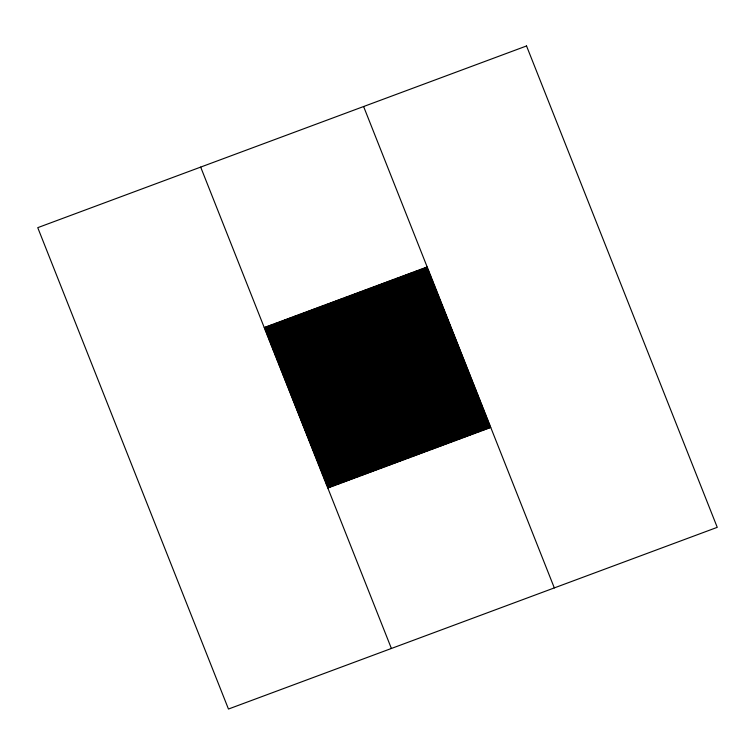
<?xml version="1.0" encoding="UTF-8"?>
<svg xmlns="http://www.w3.org/2000/svg" width="755" height="755" viewBox="0 0 755 755"><rect width="100%" height="100%" fill="white"/><g stroke="black" fill="none" stroke-linecap="round" stroke-linejoin="round"><path stroke-width="1.13" d="M264.25 327.557L427.179 266.987M264.75 328.802L427.679 268.242M265.241 330.058L428.17 269.497M265.741 331.313L428.67 270.752M266.241 332.568L429.161 271.998M266.732 333.823L429.661 273.253M267.232 335.078L430.161 274.509M267.723 336.324L430.652 275.764M268.223 337.579L431.152 277.019M268.723 338.835L431.652 278.274M269.214 340.09L432.143 279.52M269.714 341.345L432.643 280.775M270.214 342.6L433.134 282.03M270.705 343.846L433.634 283.285M271.205 345.101L434.134 284.541M271.696 346.356L434.625 285.796M272.196 347.611L435.125 287.042M272.697 348.867L435.626 288.297M273.187 350.122L436.116 289.552M273.688 351.368L436.616 290.807M274.188 352.623L437.107 292.062M274.678 353.878L437.607 293.317M275.179 355.133L438.108 294.563M275.669 356.388L438.598 295.818M276.17 357.643L439.099 297.074M276.67 358.889L439.599 298.329M277.161 360.144L440.089 299.584M277.661 361.4L440.59 300.839M278.161 362.655L441.08 302.085M278.652 363.91L441.581 303.34M279.152 365.165L442.081 304.595M279.643 366.411L442.572 305.85M280.143 367.666L443.072 307.106M280.643 368.921L443.572 308.361M281.134 370.176L444.063 309.607M281.634 371.432L444.563 310.862M282.134 372.677L445.054 312.117M282.625 373.933L445.554 313.372M283.125 375.188L446.054 314.627M283.616 376.443L446.545 315.883M284.116 377.698L447.045 317.128M284.616 378.953L447.545 318.384M285.107 380.199L448.036 319.639M285.607 381.454L448.536 320.894M286.107 382.709L449.027 322.149M286.598 383.965L449.527 323.395M287.098 385.22L450.027 324.65M287.589 386.475L450.518 325.905M288.089 387.721L451.018 327.16M288.589 388.976L451.518 328.416M289.08 390.231L452.009 329.671M289.58 391.486L452.509 330.916M290.08 392.742L453 332.172M290.571 393.997L453.5 333.427M291.071 395.243L454 334.682M291.562 396.498L454.491 335.937M292.062 397.753L454.991 337.192M292.562 399.008L455.491 338.438M293.053 400.263L455.982 339.693M293.553 401.518L456.482 340.949M294.054 402.764L456.973 342.204M294.544 404.019L457.473 343.459M295.045 405.275L457.974 344.714M295.535 406.53L458.464 345.96M296.036 407.785L458.964 347.215M296.536 409.04L459.465 348.47M297.026 410.286L459.955 349.725M297.527 411.541L460.456 350.981M298.027 412.796L460.946 352.236M298.518 414.051L461.447 353.482M299.018 415.307L461.947 354.737M299.509 416.562L462.438 355.992M300.009 417.808L462.938 357.247M300.509 419.063L463.438 358.502M301 420.318L463.929 359.757M301.5 421.573L464.429 361.003M302 422.828L464.92 362.258M302.491 424.084L465.42 363.514M302.991 425.329L465.92 364.769M303.482 426.584L466.411 366.024M303.982 427.84L466.911 367.279M304.482 429.095L467.411 368.525M304.973 430.35L467.902 369.78M305.473 431.605L468.402 371.035M305.973 432.851L468.893 372.291M306.464 434.106L469.393 373.546M306.964 435.361L469.893 374.801M307.455 436.616L470.384 376.047M307.955 437.872L470.884 377.302M308.455 439.117L471.384 378.557M308.946 440.373L471.875 379.812M309.446 441.628L472.375 381.067M309.946 442.883L472.866 382.323M310.437 444.138L473.366 383.568M310.937 445.393L473.866 384.823M311.428 446.639L474.357 386.079M311.928 447.894L474.857 387.334M312.428 449.149L475.357 388.589M312.919 450.405L475.848 389.835M313.419 451.66L476.348 391.09M313.92 452.915L476.839 392.345M314.41 454.161L477.339 393.6M314.911 455.416L477.839 394.856M315.401 456.671L478.33 396.111M315.901 457.926L478.83 397.356M316.402 459.182L479.331 398.612M316.892 460.437L479.821 399.867M317.393 461.683L480.322 401.122M317.893 462.938L480.812 402.377M318.384 464.193L481.312 403.632M318.884 465.448L481.813 404.878M319.374 466.703L482.303 406.133M319.875 467.958L482.804 407.389M320.375 469.204L483.304 408.644M320.866 470.459L483.795 409.899M321.366 471.715L484.295 411.154M321.866 472.97L484.785 412.4M322.357 474.225L485.286 413.655M322.857 475.48L485.786 414.91M323.348 476.726L486.277 416.165M323.848 477.981L486.777 417.421M324.348 479.236L487.277 418.676M324.839 480.491L487.768 419.922M325.339 481.747L488.268 421.177M325.839 483.002L488.759 422.432M326.33 484.248L489.259 423.687M326.83 485.503L489.759 424.942M327.321 486.758L490.25 426.197M327.821 488.013L490.75 427.443M363.608 106.53L554.321 587.909M425.905 267.459L489.476 427.925M424.631 267.931L488.202 428.396M423.357 268.412L486.928 428.868M422.083 268.884L485.663 429.34M420.818 269.356L484.389 429.812M419.544 269.828L483.115 430.284M418.27 270.299L481.841 430.756M416.996 270.771L480.567 431.228M415.722 271.243L479.293 431.709M414.448 271.725L478.019 432.181M413.174 272.196L476.745 432.653M411.9 272.668L475.48 433.125M410.635 273.14L474.206 433.596M409.361 273.612L472.932 434.068M408.087 274.084L471.658 434.54M406.813 274.556L470.384 435.022M405.539 275.028L469.11 435.493M404.265 275.509L467.836 435.965M402.991 275.981L466.562 436.437M401.717 276.453L465.297 436.909M400.452 276.925L464.023 437.381M399.178 277.396L462.749 437.853M397.904 277.868L461.475 438.334M396.63 278.34L460.201 438.806M395.356 278.822L458.927 439.278M394.082 279.293L457.653 439.75M392.808 279.765L456.379 440.222M391.534 280.237L455.114 440.693M390.269 280.709L453.84 441.165M388.995 281.181L452.566 441.637M387.721 281.653L451.292 442.119M386.447 282.134L450.018 442.59M385.173 282.606L448.744 443.062M383.899 283.078L447.47 443.534M382.625 283.55L446.196 444.006M381.35 284.022L444.931 444.478M380.086 284.493L443.657 444.95M378.812 284.965L442.383 445.431M377.538 285.437L441.109 445.903M376.264 285.918L439.835 446.375M374.99 286.39L438.561 446.847M373.716 286.862L437.287 447.319M372.441 287.334L436.012 447.791M371.167 287.806L434.748 448.262M369.903 288.278L433.474 448.744M368.629 288.75L432.2 449.216M367.355 289.231L430.926 449.687M366.081 289.703L429.652 450.159M364.807 290.175L428.378 450.631M363.532 290.647L427.103 451.103M362.258 291.119L425.829 451.575M360.984 291.59L424.565 452.047M359.72 292.062L423.291 452.528M358.446 292.544L422.017 453M357.172 293.016L420.743 453.472M355.898 293.487L419.469 453.944M354.623 293.959L418.195 454.416M353.349 294.431L416.92 454.887M352.075 294.903L415.646 455.359M350.801 295.375L414.382 455.841M349.537 295.847L413.108 456.313M348.263 296.328L411.834 456.784M346.989 296.8L410.56 457.256M345.714 297.272L409.286 457.728M344.44 297.744L408.011 458.2M343.166 298.216L406.737 458.672M341.892 298.687L405.463 459.153M340.618 299.159L404.199 459.625M339.354 299.641L402.925 460.097M338.08 300.113L401.651 460.569M336.805 300.584L400.377 461.041M335.531 301.056L399.102 461.513M334.257 301.528L397.828 461.984M332.983 302L396.554 462.456M331.709 302.472L395.28 462.938M330.435 302.953L394.016 463.41M329.171 303.425L392.742 463.881M327.897 303.897L391.468 464.353M326.622 304.369L390.193 464.825M325.348 304.841L388.919 465.297M324.074 305.313L387.645 465.769M322.8 305.784L386.371 466.25M321.526 306.256L385.097 466.722M320.252 306.738L383.833 467.194M318.988 307.209L382.558 467.666M317.713 307.681L381.284 468.138M316.439 308.153L380.01 468.61M315.165 308.625L378.736 469.082M313.891 309.097L377.462 469.563M312.617 309.569L376.188 470.035M311.343 310.05L374.914 470.507M310.069 310.522L373.649 470.978M308.804 310.994L372.375 471.45M307.53 311.466L371.101 471.922M306.256 311.938L369.827 472.394M304.982 312.41L368.553 472.866M303.708 312.881L367.279 473.347M302.434 313.363L366.005 473.819M301.16 313.835L364.731 474.291M299.886 314.307L363.466 474.763M298.621 314.778L362.192 475.235M297.347 315.25L360.918 475.707M296.073 315.722L359.644 476.178M294.799 316.194L358.37 476.66M293.525 316.666L357.096 477.132M292.251 317.147L355.822 477.604M290.977 317.619L354.548 478.075M289.703 318.091L353.283 478.547M288.438 318.563L352.009 479.019M287.164 319.035L350.735 479.491M285.89 319.507L349.461 479.972M284.616 319.978L348.187 480.444M283.342 320.46L346.913 480.916M282.068 320.932L345.639 481.388M280.794 321.404L344.365 481.86M279.52 321.875L343.1 482.332M278.255 322.347L341.826 482.804M276.981 322.819L340.552 483.276M275.707 323.291L339.278 483.757M274.433 323.772L338.004 484.229M273.159 324.244L336.73 484.701M271.885 324.716L335.456 485.172M270.611 325.188L334.182 485.644M269.337 325.66L332.917 486.116M268.072 326.132L331.643 486.588M266.798 326.604L330.369 487.069M265.524 327.075L329.095 487.541M200.679 167.091L391.392 648.47M526.537 45.961L37.75 227.661L228.463 709.039L717.25 527.339L526.537 45.961"/></g></svg>
